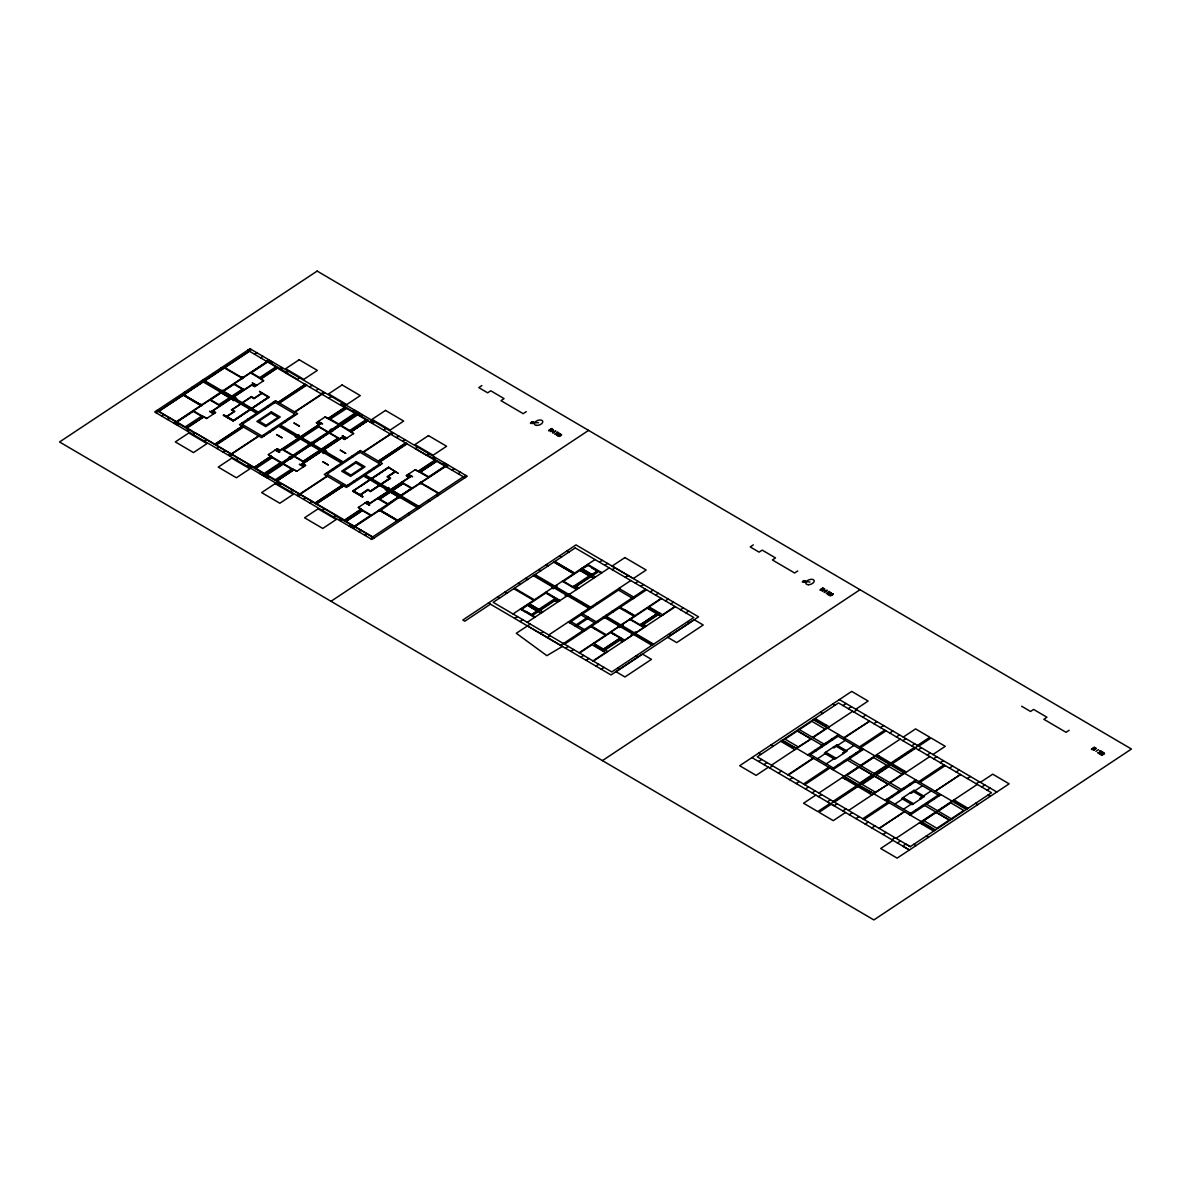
<?xml version="1.0" encoding="UTF-8"?>
<svg xmlns="http://www.w3.org/2000/svg" width="1191" height="1191" viewBox="0 0 1191 1191"><rect width="100%" height="100%" fill="white"/><g stroke="black" fill="none" stroke-linecap="round" stroke-linejoin="round"><path stroke-width="1.5" d="M1102.836 752.399L1102.851 752.31A2.352 1.295 -19.3 0 1 1102.107 753.203L1101.913 753.367M1104.459 753.352L1104.474 753.263A2.382 1.295 -19.3 0 1 1103.729 754.156L1103.625 754.26M1095.869 751.402L1098.534 749.645M556.733 433.509C556.331 430.323 560.529 434.253 557.388 432.303L557.046 433.539M828.177 592.82C827.76 589.649 831.958 593.565 828.832 591.629L828.474 592.895M1099.606 752.146C1099.189 748.975 1103.387 752.891 1100.261 750.94L1099.903 752.206M556.926 433.852L554.798 434.164L556.465 434.03M828.37 593.148L826.226 593.49L827.909 593.356M1099.799 752.459L1097.67 752.801L1099.338 752.682M556.778 434.909L556.793 434.879A1.816 0.997 -19.3 0 1 557.18 434.462M559.636 433.852L559.621 433.881A1.786 0.983 -19.3 0 1 559.234 434.298M561.244 434.834L561.259 434.804A1.786 0.983 -19.3 0 1 560.872 435.251M828.207 594.235L828.221 594.205A1.816 0.997 -19.3 0 1 828.608 593.788M831.065 593.207L831.08 593.178A1.786 0.983 -19.3 0 1 830.678 593.609M832.688 594.16L832.703 594.13A1.786 0.983 -19.3 0 1 832.301 594.577M1099.635 753.546L1099.65 753.516A1.816 0.997 -19.3 0 1 1100.037 753.099M1102.494 752.518L1102.509 752.489A1.786 0.983 -19.3 0 1 1102.107 752.935M1104.117 753.471L1104.131 753.456A1.786 0.983 -19.3 0 1 1103.729 753.888M802.243 581.997L804.744 582.384L803.478 580.821C809.954 581.58 799.816 579.288 804.55 582.176M1093.725 750.151L1095.556 747.903L1091.968 749.109C1100.514 743.407 1084.882 752.623 1095.035 748.186L1093.278 750.33L1096.39 748.38M558.534 435.34A2.442 1.34 -19.3 0 1 558.892 435.072L558.996 434.998M830.529 594.011L830.856 594.041A3.231 1.772 -19.3 0 1 831.288 593.803M830.216 594.473L830.261 594.443A2.844 1.548 -19.3 0 0 829.636 594.994M1100.067 752.801L1100.231 752.682A2.442 1.34 -19.3 0 0 1099.784 753.025M1101.08 754.305A2.844 1.548 -19.3 0 1 1101.645 753.784L1101.854 753.635M560.753 435.608L560.887 435.519A2.382 1.295 -19.3 0 0 561.631 434.745L560.217 434.328M559.085 434.685L559.264 434.566A2.352 1.295 -19.3 0 0 560.008 433.792L558.698 433.33M828.802 593.371L828.757 593.386A2.442 1.34 -19.3 0 0 828.341 593.714M271.206 456.51L254.502 467.646L271.191 456.6M367.915 420.229L350.72 431.678L353.697 433.509L344.661 439.509L341.623 437.722L339.926 438.839L329.326 432.631L331.336 431.306M557.656 434.105L557.716 434.06A3.186 1.742 -19.3 0 1 558.385 433.688M634.684 597.659L618.918 588.414L620.02 589.069L618.486 590.081L633.136 598.686M1100.529 752.742L1100.588 752.697A3.186 1.742 -19.3 0 1 1101.243 752.325M155.932 412.681L157.659 411.535L156.423 410.806M251.241 349.454L249.514 350.601L248.279 349.871M158.537 411.416L249.381 351.151M249.351 351.271L158.731 411.386L176.61 421.927L200.743 405.997M163.599 414.379L161.753 416.106M254.427 354.129L257.062 352.878M167.529 419.485L170.164 418.235M262.839 356.258L260.993 357.985M266.367 361.126L268.228 359.905L269.285 360.531L267.737 361.558L266.68 360.933M176.313 421.718L200.416 405.803M201.815 404.791L220.141 392.717M223.164 390.633L241.416 378.515M242.89 377.532L267.022 361.617M176.298 422.224L174.749 423.252L173.678 422.626L175.539 421.391L156.929 410.463M202.217 405.014L241.818 378.753M243.232 377.726L267.29 361.766L247.758 350.214M193.18 411.342L176.968 422.09L251.554 465.8M210.569 399.804L221.05 392.836L229.268 397.66M233.972 384.276L223.491 391.229L231.709 396.052M251.361 372.738L267.588 361.975L277.682 367.87L260.933 378.976M176.893 422.686L175.464 424.145M268.526 361.9L270.774 360.918M177.325 425.247L179.558 424.249M272.635 362.004L271.191 363.463M185.171 426.914L201.86 416.001M218.549 404.925L229.744 397.496M231.471 396.35L242.651 388.936L244.066 389.755M275.91 366.873L259.355 377.86L260.755 378.678M259.534 378.157L263.449 380.837M186.689 427.807L203.482 416.761M210.673 411.907L253.415 383.636M260.665 378.827L277.414 367.706M187.002 428.031L203.884 416.91L206.639 418.532L213.814 413.753L209.556 411.252L213.576 413.917L215.675 412.533L212.594 410.716M211.001 412.101L212.668 411.074M212.861 410.88L231.545 398.553M233.213 397.377L251.896 385.05M252.075 384.857L253.743 383.83M212.638 412.994L214.127 412.012M255.202 384.753L253.713 385.735L254.963 386.465L251.807 384.693M188.282 429.37L186.823 430.338L187.895 430.963L189.339 429.996M279.915 368.585L281.359 367.617L282.431 368.242L280.972 369.21M193.299 434.611L195.145 432.899L230.801 453.831L228.94 455.051L230.012 455.677L231.873 454.456L249.604 464.862L246.954 466.113M288.609 371.384L285.959 372.649L297.512 379.423L299.358 377.696M240.582 403.868L231.292 409.942L234.121 411.476L226.528 416.508L223.804 414.915M242.249 402.677L251.465 396.558L254.1 398.226L261.692 393.194L259.415 391.288L269.315 397.094L252.075 408.453M232.096 409.823L240.91 404.062M242.577 402.871L251.331 397.065M250.021 409.406L233.391 420.423L226.96 416.642M251.748 408.26L268.362 397.228M250.423 409.63L233.242 421.033L223.342 415.212L226.558 416.418M204.048 440.923L206.683 439.673M242.13 426.244L214.856 444.332L242.264 426.318M278.203 402.305L305.477 384.217L278.337 402.394M306.161 384.589L278.873 402.707L306.251 384.648M216.107 445.106L243.545 427.078M279.483 403.064L306.891 385.05M218.936 446.863L217.104 448.59M309.764 386.613L312.414 385.363M222.866 451.97L225.516 450.719M318.176 388.742L316.344 390.469M321.63 393.566L323.49 392.345L324.548 392.97L322.701 394.191M231.233 453.95L258.581 435.906M294.594 411.922L321.957 393.849M231.545 454.173L258.909 436.1M294.921 412.116L322.255 394.072M238.051 458.088L236.22 459.8M328.88 397.824L331.515 396.573M342.264 402.886L340.432 404.598M250.899 466.128L249.44 467.08L250.512 467.706L251.956 466.753M251.48 465.845L254.502 467.229L270.982 456.287L281.671 462.644M276.714 450.6L278.203 449.617M319.277 422.373L317.789 423.356L316.553 422.626L319.53 424.443M278.173 451.523L279.796 450.481M280.019 450.302L298.658 437.96L296.961 436.948M300.37 436.799L319.009 424.458M319.248 424.279L320.87 423.222M328.031 418.443L345.36 406.994M278.456 451.702L281.999 449.349L292.599 455.558L290.455 456.808M299.045 438.184L282.371 449.096L292.956 455.319L308.841 444.779M300.653 436.963L317.223 425.976L327.808 432.199L311.789 442.65M321.242 423.445L317.58 425.738L328.18 431.946L330.175 430.621M272.486 457.18L268.466 454.515M255.961 468.465L272.516 457.463M283.86 449.856L300.445 439.003M302.052 437.782L318.637 426.929M346.7 408.409L330.011 419.336L328.597 418.503M261.082 472.098L259.638 473.556M352.7 411.312L354.948 410.329M261.499 474.643L263.732 473.661M356.809 411.416L355.365 412.875M264.03 473.839L262.586 474.807L264.804 476.102L266.263 475.135M355.662 413.054L357.121 412.086L359.34 413.381L357.896 414.349M264.596 474.137L289.115 457.865M331.53 429.564L356.198 413.366M263.315 475.715L358.61 412.473M265.757 474.807L290.262 458.55L283.086 463.478L296.648 471.353L305.685 465.368L302.648 463.582M310.002 445.449L294.117 455.989L304.702 462.212L321.272 451.225L311.208 445.315M313.084 443.409L328.969 432.869L339.554 439.092L322.999 450.079M332.81 430.323L357.36 414.036M293.79 456.376L291.869 457.642L293.745 456.242L304.345 462.45L300.787 464.803M294.341 456.004L310.122 445.538M313.218 443.484L328.999 433.018M329.565 432.646L331.47 431.38M332.944 430.398L340.254 425.544L353.459 433.673M266.561 475.313L265.117 476.772M358.193 414.528L360.426 413.545M266.978 477.859L269.226 476.876M362.287 414.632L360.858 416.091M275.225 479.779L291.914 468.852M319.798 450.362L303.333 461.274L319.873 450.406M321.481 449.186L337.946 438.258M365.965 419.723L349.41 430.725L350.809 431.544L367.334 420.527L357.642 414.84L341.415 425.589L349.633 430.413M321.6 449.26L338.065 438.333M292.361 468.926L296.887 471.189M300.683 464.743L304.137 462.45M304.688 462.078L321.153 451.151M322.88 450.004L339.346 439.092M339.911 438.72L343.365 436.427M343.47 436.487L341.862 437.559L344.914 439.345M301.055 464.966L302.678 463.909M302.916 463.731L321.555 451.389L323.237 452.386M323.267 450.228L341.906 437.886M342.13 437.707L343.752 436.665M302.648 465.815L304.137 464.832M345.211 437.588L343.723 438.571L344.973 439.3M278.337 482.236L276.878 483.189L277.95 483.814L279.394 482.861M369.567 421.703L371.413 420.483L372.485 421.108L370.639 422.329M372.321 423.326L374.971 422.076M279.662 485.303L281.493 483.591L299.224 493.997L297.378 495.218L298.435 495.843L300.296 494.622L335.951 515.554L333.316 516.805M290.41 491.615L293.046 490.364M385.72 428.388L383.874 430.1M390.053 433.732L391.913 432.512L392.985 433.137L391.124 434.358M299.67 494.116L327.004 476.072M363.017 452.089L390.38 434.015M299.968 494.339L327.331 476.266M363.344 452.282L390.693 434.239M305.581 497.719L303.75 499.446M396.409 437.469L399.059 436.219M481.879 385.571L478.797 387.611L487.67 392.822L490.752 390.782L504.076 398.598L500.994 400.652L523.191 413.679L526.273 411.624M309.511 502.825L312.161 501.575M404.821 439.598L402.99 441.325M342.308 485.05L315.034 503.138L342.442 485.124M378.381 461.111L405.655 443.022M378.515 461.185L405.818 443.082M315.675 503.54L343.053 485.481M379.051 461.498L406.429 443.439M343.589 485.794L316.285 503.912L343.723 485.883M379.661 461.87L406.965 443.752L379.795 461.944M324.414 508.765L322.567 510.492M417.877 447.265L415.242 448.516L426.765 455.304L428.626 453.563M371.503 478.559L388.683 467.155L398.032 473.333M371.577 478.588L388.653 467.259M390.097 478.514L387.015 476.817L395.129 471.517L388.549 467.661L353.399 490.975L359.965 494.831L367.959 489.456L370.863 491.273M398.122 473.274L395.397 471.666L387.804 476.713L390.633 478.246L381.343 484.32M367.796 490.067L360.397 494.965L362.511 496.9L352.61 491.094L369.776 479.69L360.709 486.136M387.968 476.683L395.367 471.77M370.624 491.02L379.289 485.273L370.595 491.124M381.016 484.127L389.68 478.38M381.075 484.171L389.829 478.365M379.676 485.511L370.461 491.63L367.825 489.963L360.233 494.994L362.972 496.602M340.954 518.978L339.495 519.946L340.566 520.571L342.011 519.604M432.586 458.193L434.03 457.225L435.102 457.85L433.643 458.818M366.724 503.436L368.213 502.453M409.287 475.194L407.798 476.177L406.563 475.447M371.324 515.271L360.992 509.212L344.244 520.318L354.337 526.214L370.565 515.45L362.347 510.626L346.134 521.39M368.183 504.359L369.85 503.331M370.029 503.123L388.713 490.811M390.38 489.635L409.064 477.308M409.257 477.115L410.925 476.087M418.041 471.279L434.923 460.158M344.512 520.482L361.26 509.361M368.51 504.552L411.252 476.281M435.221 460.381L418.443 471.428L415.287 469.656L406.25 475.656L409.332 477.472M362.392 510.031L358.476 507.351M419.574 472.098L415.049 469.82M346.015 521.316L362.57 510.329M379.274 499.252L390.454 491.838M392.181 490.692L403.377 483.263L401.962 482.444M436.635 461.2L420.066 472.187L418.651 471.368M436.755 461.274L420.527 472.023L428.745 476.847L444.958 466.098L367.736 420.765L350.943 431.886L368.198 420.408L343.589 405.952L345.048 405L340.834 404.33M350.735 524.725L349.291 526.169M442.367 463.939L444.6 462.942M351.151 527.271L353.399 526.288M446.461 464.043L445.032 465.502M354.189 526.63L352.64 527.658L353.697 528.283L355.558 527.062L374.168 537.975M378.634 510.418L354.635 526.422L372.575 536.918M419.738 483.189L378.455 510.314L379.691 511.043L398.762 497.555M421.182 482.191L445.315 466.262L464.996 477.725M427.182 455.022L445.717 465.904L447.176 464.937L448.248 465.562L446.387 466.798M354.903 526.571L379.036 510.656M401.784 495.471L420.11 483.397M421.51 482.385L445.613 466.47M360.933 530.203L359.087 531.93M451.761 469.954L454.396 468.703M364.863 535.31L367.498 534.059M460.173 472.083L458.327 473.81M372.545 537.037L463.388 476.772M370.684 538.734L372.411 537.588L373.646 538.317M465.994 475.507L464.267 476.653L465.502 477.383M330.979 601.291L588.577 430.398M513.023 613.961L595.024 559.562M527.003 605.43L521.405 609.718M529.191 604.031L546.371 592.642M562.956 581.625L580.136 570.236M588.175 565.412L587.684 564.415L601.902 572.767L598.656 571.576L575 587.267L577.68 588.83M531.037 605.117L529.667 606.011L538.168 610.998L555.557 599.46L554.574 598.894M581.982 571.323L583.337 570.415L591.823 575.402L574.449 586.94L573.466 586.359M514.691 618.412L517.46 616.566M599.49 562.152L602.259 560.321M525.157 611.921L526.005 611.37L531.484 614.586M520.02 621.538L522.789 619.692M604.82 565.278L607.589 563.447M538.555 609.524L555.676 598.165M572.365 587.089L589.5 575.729L579.496 569.864M531.394 614.794L536.977 611.087L527.241 605.043L521.345 608.958L531.484 614.913L537.23 611.102M591.897 574.658L597.48 570.951M591.942 574.806L597.688 570.995L587.535 565.04L581.223 568.717M527.226 622.298L609.241 567.899M530.218 624.054L516.313 633.284L546.848 655.66L562.45 646.43L527.434 625.9M612.293 569.67L615.062 567.824M540.535 633.582L543.319 631.751M625.394 577.367L628.163 575.521M548.768 634.952L630.783 580.538M569.387 622.655L620.02 589.069M547.398 637.617L550.168 635.771M635.413 583.248L638.182 581.402M574.717 625.781L587.982 616.983M575.834 626.436L589.083 617.638M640.743 586.374L643.512 584.528M560.499 645.299L563.269 643.453M563.417 643.557L582.935 630.605M645.448 589.128L584.468 629.577L585.585 630.233L570.936 621.628M564.534 644.197L646.564 589.783M565.487 648.232L568.256 646.385M650.286 591.972L653.055 590.126M594.89 629.056L595.664 628.55M623.414 610.134L624.263 609.569L634.877 615.792M570.817 651.358L573.586 649.512M655.616 595.098L658.385 593.252M579.139 652.772L661.169 598.358M610.909 632.034L618.427 627.047M622.402 624.412L629.92 619.409M579.555 653.025L592.061 644.733L605.862 652.832M593.967 643.497L611.102 632.138M630.113 619.528L647.234 608.169M661.586 598.597L649.08 606.889L662.881 615.003M611.876 633.18L615.628 635.384M596.006 644.688L594.651 645.596L603.137 650.584M649.274 609.36L650.628 608.452L659.114 613.439M665.412 600.86L668.181 599.013M580.806 657.224L583.575 655.378M753.308 544.883L750.226 546.937L759.099 552.148L762.195 550.108L775.505 557.924L772.423 559.964L794.62 573.005L797.717 570.951M670.741 603.986L673.51 602.14M586.136 660.35L588.905 658.504M603.524 649.11L620.645 637.751M639.656 625.126L656.792 613.767M603.643 649.184L619.677 638.54M640.877 624.471L656.911 613.841M602.616 650.926L620.526 639.046M641.726 624.977L659.635 613.097M603.182 651.254L621.092 639.373M642.291 625.305L660.201 613.425M643.75 627.538L636.232 632.525L634.074 632.689L622.149 625.692M592.984 660.901L605.475 652.608M662.494 614.779L674.999 606.487M624.739 640.148L632.257 635.16L631.245 634.565L632.406 633.806L620.481 626.808M593.356 661.124L675.371 606.695M680.537 609.732L683.321 607.886M595.932 666.097L598.701 664.265M685.867 612.859L688.636 611.013M601.261 669.223L604.031 667.392M602.423 760.602L860.021 589.709M799.533 729.502L811.875 721.314L824.961 728.996M758.622 761.496L761.704 759.456M842.945 705.548L846.027 703.509M763.952 764.622L767.034 762.582M848.275 708.675L851.357 706.635M792.432 748.171L794.159 747.025M825.065 726.525L826.792 725.379M796.198 748.216L811.175 738.852L771.47 765.188M812.575 737.363L827.105 727.716M768.389 767.227L756.121 775.371L739.685 765.724L851.699 691.405L868.135 701.052L855.808 709.24M813.021 737.616L852.711 711.28M769.49 767.882L772.572 765.828M853.828 711.935L856.91 709.881M778.378 773.093L781.46 771.039M862.701 717.146L865.783 715.091M807.826 754.93L838.553 734.549M810.476 754.558L838.122 736.232L837.005 735.576L862.09 750.3M787.891 774.82L813.155 758.057M843.883 737.676L869.579 721.18L844.33 737.944M788.338 775.088L813.602 758.325M836.678 744.956L824.351 753.129L834.787 759.263L847.114 751.074L836.678 744.956L837.556 745.462L845.193 740.385M817.562 758.712L825.214 753.65M789.514 779.629L792.596 777.574M873.837 723.681L876.918 721.627M796.169 783.544L799.25 781.49M880.491 727.582L883.573 725.542M826.271 763.833L833.923 758.756M846.25 750.568L853.902 745.492M803.508 783.991L828.772 767.227M859.5 746.846L884.764 730.083M804.774 784.72L830.038 767.972M860.751 747.591L886.015 730.827M831.809 769.014L860.989 749.645M832.911 769.654L863.639 749.273M805.429 788.963L808.51 786.923M889.766 733.031L892.848 730.976M812.098 792.878L815.18 790.839M896.421 736.931L899.503 734.892M815.835 795.082L803.568 803.225L817.77 811.562L830.053 803.419M818.917 793.027L858.622 766.691M860.468 765.471L900.173 739.135M903.254 737.08L915.581 728.907L929.799 737.244L917.457 745.432M844.538 776.592L859.068 766.959M860.914 765.724L875.445 756.091M861.197 765.694L873.539 757.506L886.625 765.188L874.283 773.376M818.47 796.63L821.552 794.576M844.851 778.929L846.578 777.783M877.484 757.297L879.211 756.151M902.793 740.683L905.889 738.628M827.358 801.841L830.44 799.786M911.681 745.894L914.762 743.839M833.134 801.379L914.375 747.472L915.641 748.216L875.936 774.552M751.953 757.58L830.678 803.791L918.097 745.804M834.4 802.109L874.09 775.773M918.723 746.162L931.064 737.988L945.267 746.325L932.94 754.513M876.665 774.775L889.007 766.587L902.093 774.269M837.094 803.702L834.013 805.741L830.678 803.791M918.335 749.794L921.417 747.754M842.886 810.952L845.967 808.912M927.223 755.005L930.305 752.965M869.564 793.444L871.291 792.298L921.313 821.552M902.197 771.798L903.924 770.651M873.331 793.489L888.307 784.125L848.602 810.461M889.707 782.636L904.237 772.989M845.521 812.5L833.253 820.644L819.036 812.307L831.318 804.163L909.403 849.987L902.733 846.086L905.815 844.047L910.266 846.652L991.508 792.744L838.509 702.943L757.268 756.836L910.266 846.652M890.153 782.889L929.843 756.553M849.257 814.704L852.354 812.649M933.595 758.756L936.677 756.702M855.927 818.604L859.009 816.564M940.25 762.657L943.346 760.617M885.136 800.307L915.849 779.926M887.786 799.935L915.417 781.594M862.76 818.753L888.024 802.005M918.737 781.624L944.001 764.86M864.011 819.497L889.275 802.734M920.003 782.353L945.252 765.605M913.988 790.318L901.647 798.506L912.083 804.64L924.424 796.451L913.988 790.318L914.852 790.839L922.504 785.762M894.873 804.089L902.525 799.012M865.187 824.038L868.269 821.998M949.525 768.106L952.606 766.051M871.842 827.953L874.938 825.899M956.179 772.006L959.261 769.967M903.567 809.195L911.219 804.133M931.213 790.869L923.561 795.945L924.424 796.451M938.3 795.022L909.12 814.376L910.222 815.031L940.95 794.65M882.993 834.489L886.074 832.449M967.315 778.542L970.397 776.502M891.865 839.7L894.947 837.66M976.188 783.752L979.285 781.713M892.967 840.355L880.7 848.498L897.136 858.13L1009.149 783.827L992.713 774.18L980.387 782.353M896.049 838.3L935.754 811.964M937.6 810.743L977.305 784.407M921.67 821.864L936.186 812.232M938.046 810.997L952.577 801.364M938.329 810.967L950.671 802.779L963.757 810.461L951.415 818.649M921.983 824.202L923.71 823.055M954.616 802.57L956.343 801.424M897.404 842.96L900.5 840.906M981.741 787.013L984.823 784.958M1069.146 730.277L1066.064 732.316L1043.867 719.29L1046.949 717.235L1033.624 709.419L1030.543 711.474L1021.655 706.248M987.071 790.139L990.153 788.1M345.643 407.173L328.388 418.577L325.277 416.835L316.24 422.82L319.277 424.606M276.714 480.643L293.537 469.611M558.758 434.909L558.624 434.998A3.126 1.712 -19.3 0 1 558.177 435.236A2.025 1.102 -19.3 0 1 557.775 435.415L556.465 435.251M559.234 434.834L559.413 434.715A3.231 1.772 -19.3 0 1 559.859 434.477M560.425 435.832L560.246 435.951A3.097 1.697 -19.3 0 1 559.8 436.189A2.605 1.429 -19.3 0 1 559.398 436.368L558.103 436.219M829.055 593.192L829.234 593.088A3.245 1.772 -19.3 0 1 829.665 592.85M830.187 594.235L830.053 594.324A3.126 1.712 -19.3 0 1 829.606 594.562A2.025 1.102 -19.3 0 1 829.204 594.726L827.909 594.592M830.678 594.145L830.291 594.398A2.442 1.34 -19.3 0 0 829.963 594.666M831.809 595.187L831.72 595.247A3.097 1.697 -19.3 0 1 831.229 595.515A2.605 1.429 -19.3 0 1 830.827 595.679L829.502 595.485M1101.63 753.546L1101.526 753.605A3.126 1.712 -19.3 0 1 1101.05 753.873M1102.107 753.471L1102.285 753.352A3.231 1.772 -19.3 0 1 1102.732 753.129M1100.96 754.871L1102.151 755.034A2.605 1.429 -19.3 0 0 1102.672 754.826A3.097 1.697 -19.3 0 0 1103.104 754.588L1103.283 754.484M558.609 433.569L559.591 433.539M560.232 434.521L561.214 434.492M830.053 592.895L831.02 592.85M1101.481 752.206L1102.464 752.176M1103.104 753.159L1104.087 753.129M830.023 592.701L831.422 593.014A2.352 1.295 -19.3 0 1 830.678 593.877M831.646 593.654L833.03 593.818M1101.467 752.012L1102.836 752.191M557.701 435.221L556.882 435.266M559.338 436.174L558.505 436.219M829.144 594.547L828.311 594.592M830.678 595.53L829.874 595.5M1100.573 753.873L1100.454 753.903A1.95 1.072 -19.3 0 0 1101.005 753.665M1102.196 754.826L1101.333 754.841M1100.588 754.067L1099.338 753.918M534.595 422.701L538.555 422.701M806.233 581.699L809.984 582.012M833.015 747.382L833.894 747.903L836.305 746.31L844.97 751.402L842.558 752.995L843.451 753.516M910.326 792.759L911.204 793.28L913.616 791.687L922.281 796.764L919.869 798.372L920.762 798.893M267.841 361.498L286.376 372.381M322.032 393.298L323.103 393.923M390.454 433.464L391.526 434.09M369.88 421.495L370.937 422.12M445.628 465.964L446.699 466.589M345.211 407.545L354.903 413.232L338.691 423.996L330.473 419.172M277.414 368.138L344.512 407.516M839.372 699.593L996.807 792M832.732 704L834.951 705.31M987.949 795.112L990.168 796.407M687.698 621.553L689.693 622.729M566.901 550.957L568.896 552.118M587.907 565.591L582.235 568.792L591.942 574.479M591.674 567.794L597.153 571.025M251.048 372.545L261.171 378.485M250.542 372.887L263.747 380.644L254.651 386.673L251.569 384.857M338.839 424.711L325.039 416.999M419.515 472.142L428.492 477.338M581.789 568.851L592.91 575.387M559.502 555.855L561.497 557.031M592.761 575.491L595.426 577.054M658.385 614.645L661.05 616.209M646.787 607.901L657.76 614.348M591.034 576.638L593.699 578.201M579.883 570.415L589.083 575.819M820.391 712.188L822.609 713.483M975.623 803.285L977.841 804.595M256.75 385.288L252.239 382.951L256.497 385.452M318.339 421.435L322.597 423.936L318.027 421.644M346.76 438.109L342.249 435.772L346.507 438.273M408.349 474.271L412.607 476.772L408.037 474.465M224.742 367.572L241.773 377.458M421.688 483.174L438.705 493.044M554.798 561.482L574.598 573.109M224.295 367.885L241.311 377.755M421.227 483.486L438.258 493.372M554.649 561.586L574.449 573.213L573.675 573.72L553.875 562.092M554.023 562.003L573.824 573.615M406.503 475.492L409.585 477.308M222.866 368.748L220.692 368.168M436.874 494.354L437.931 495.679M815.061 718.501L829.264 726.838M876.725 754.692L890.928 763.029M892.193 763.773L906.396 772.11M953.857 799.965L968.06 808.302M669.506 633.627L671.501 634.803M813.944 719.23L825.676 726.123M878.095 756.88L889.826 763.759M891.076 764.503L902.808 771.381M955.227 802.153L966.958 809.031M273.126 402.335L274.243 402.99M294.132 414.676L295.249 415.317M357.94 452.118L359.057 452.774M378.946 464.445L380.063 465.1M813.334 719.647L827.537 727.984M874.998 755.838L889.201 764.175M890.466 764.92L904.669 773.257M966.333 809.448L904.594 773.316M827.462 728.043L874.909 755.898M620.198 607.276L634.803 615.851M546.237 564.653L548.247 565.829M619.424 607.782L634.103 616.313M914.316 780.954L939.401 795.677M234.151 383.755L244.274 389.695M402.126 482.34L412.116 488.206M643.557 624.471L646.222 626.049M233.644 384.083L243.783 390.023M576.265 586.434L578.93 587.997M640.758 624.412L644.971 626.883M212.683 373.483L213.74 374.793M429.906 500.994L427.748 500.414M630.575 619.216L640.133 624.813M267.275 406.22L268.377 406.875M288.282 418.562L289.383 419.202M352.089 456.004L353.191 456.659M373.096 468.346L374.197 468.986M251.063 396.901L253.966 398.732L261.96 393.358L268.526 397.213L240.939 415.838M629.652 619.26L643.869 627.597M563.477 581.282L572.871 586.761M856.016 752.95L857.118 753.605M909.328 784.259L910.445 784.899M562.316 581.253L576.578 589.56M831.407 739.283L832.524 739.939M932.702 798.729L933.818 799.384M612.219 611.177L613.335 611.832M597.316 602.735L598.433 603.39M538.838 569.566L540.833 570.742M263.539 408.707L264.655 409.362M284.545 421.033L285.661 421.688M348.353 458.49L349.469 459.13M369.359 470.817L370.475 471.472M849.838 757.044L850.955 757.699M903.165 788.338L904.282 788.993M825.244 743.378L826.36 744.033M926.538 802.823L927.64 803.478M556.003 585.436L557.165 586.121L553.205 588.756L552.043 588.071M570.221 593.788L567.899 593.862L556.018 586.895M622.134 624.248L623.31 624.933L619.335 627.568L618.174 626.883M635.22 631.93L636.351 632.6M591.495 606.606L592.597 607.261M223.566 390.871L222.494 390.246L219.412 392.286L220.484 392.911M401.516 495.322L402.513 495.903L399.432 497.942L398.434 497.362M605.906 615.375L607.008 616.015M798.804 729.279L824.112 744.122M849.198 758.861L874.685 773.808M875.311 774.18L901.423 789.499M926.509 804.238L951.817 819.08M204.897 380.763L221.809 390.693M222.881 391.318L234.955 398.404M236.026 399.03L258.358 412.146M280.481 425.113L297.616 435.177M298.688 435.802L310.717 442.873M312.935 444.169L324.964 451.24M326.036 451.865L343.172 461.929M365.295 474.896L387.626 488.012M388.698 488.638L400.772 495.724M401.843 496.349L418.756 506.279M535.057 574.583L554.887 586.18M569.075 594.547L590.647 607.172M606.413 616.417L620.987 625.007M635.22 633.344L653.68 644.167M202.351 380.346L257.554 412.667M279.677 425.649L342.368 462.45M364.491 475.432L386.822 488.548M419.574 507.842L387.894 489.173L417.833 506.904M534.283 575.089L589.843 607.708M605.609 616.953L652.876 644.703M202.559 380.539L203.601 381.165M203.974 381.373L257.435 412.756M279.557 425.738L342.249 462.54M364.372 475.522L386.703 488.623M418.19 507.113L419.232 507.723M534.163 575.179L553.964 586.806M568.167 595.143L589.709 607.782M605.475 617.042L620.094 625.617M634.297 633.954L652.757 644.778M203.17 381.909L220.097 391.839M221.154 392.464L233.228 399.551M234.299 400.176L256.631 413.292M278.754 426.259L295.889 436.323M298.926 438.109L308.99 444.02M324.309 453.012L341.445 463.061M363.568 476.043L385.899 489.159M386.971 489.784L399.045 496.87M400.116 497.496L417.029 507.426M533.389 575.685L553.19 587.312M554.351 587.997L566.231 594.964L565.085 595.738L566.246 596.423M567.392 595.649L588.935 608.303M604.7 617.548L619.32 626.124M633.523 634.461L651.983 645.299M796.958 730.5L822.266 745.358M847.352 760.081L872.824 775.043M873.465 775.401L899.562 790.735M924.663 805.458L949.956 820.316M810.446 738.628L797.36 730.946L785.018 739.135L798.104 746.817M887.578 783.901L874.492 776.219L862.15 784.407L875.236 792.089M588.309 608.72L589.411 609.375M602.959 617.325L604.075 617.965M821.12 746.117L822.222 746.772M922.415 805.563L923.531 806.203M844.493 760.587L845.61 761.243M897.82 791.896L898.922 792.536M825.735 752.221L836.171 758.339M903.046 797.583L913.482 803.717M251.45 416.716L252.566 417.371M272.456 429.058L273.573 429.698M336.264 466.5L337.381 467.155M357.27 478.827L358.387 479.482M525.588 578.364L527.583 579.526M581.982 612.918L583.099 613.559M596.646 621.508L597.748 622.164M545.731 592.269L559.934 600.606M582.652 613.856L596.2 621.806M814.942 750.211L816.058 750.866M916.251 809.657L917.368 810.297M547.369 593.297L559.889 600.636M545.82 593.014L555.17 598.507M838.33 764.682L839.432 765.337M891.657 795.99L892.759 796.63M558.787 601.366L556.123 599.802L532.466 615.494L535.131 617.057M194.461 387.596L192.287 387.015M231.828 409.674L234.91 411.371L226.796 416.671L233.376 420.527L235.208 419.649M610.655 631.87L624.858 640.222M247.728 419.202L248.83 419.842M268.734 431.529L269.836 432.184M332.542 468.986L333.644 469.626M353.548 481.313L354.65 481.953M408.245 513.351L409.287 514.676M581.104 614.884L594.651 622.833M610.626 632.451L620.183 638.048M240.761 416.046L235.52 419.515M619.558 638.465L623.756 640.937M554.872 600.636L557.537 602.199M210.256 399.61L220.38 405.55M619.841 640.207L622.506 641.77M209.75 399.938L219.963 405.744M377.711 498.538L387.7 504.403M809.374 753.903L833.358 767.987M886.67 799.28L910.653 813.364M518.189 583.262L520.184 584.439M591.674 626.198L606.279 634.773M590.9 626.719L605.504 635.294M844.181 776.279L782.442 740.147M241.862 423.088L242.979 423.743M262.869 435.415L263.985 436.07M326.676 472.872L327.793 473.512M347.683 485.199L348.799 485.854M844.091 776.338L858.309 784.675M859.574 785.42L871.291 792.298L858.949 785.822M921.224 821.596L935.441 829.948M354.978 489.933L352.759 491.064L362.6 496.841M781.817 740.549L793.548 747.427M845.967 778.199L857.684 785.077M923.099 823.472L934.816 830.35M636.054 655.809L638.063 656.985M780.715 741.293L794.918 749.63M842.365 777.485L856.582 785.822M857.848 786.566L872.05 794.903M919.497 822.743L933.714 831.095M353.563 490.96L359.995 494.741M223.432 415.153L233.272 420.929M184.263 392.33L185.32 393.655M401.278 519.991L399.104 519.41M280.302 450.466L277.265 448.679L268.228 454.679L270.982 456.287L254.234 467.482L264.283 473.348L280.51 462.599L272.292 457.776M370.356 503.331L367.275 501.515L358.238 507.515L360.992 509.123M212.34 410.88L215.422 412.696M276.952 448.888L280.064 450.63M302.395 463.746L305.432 465.532M366.962 501.724L370.118 503.495M514.572 588.175L534.372 599.802L533.598 600.309L513.797 588.696M183.771 394.772L200.698 404.702L183.667 394.816M380.718 510.373L397.63 520.303M380.614 510.433L397.556 520.363M200.237 405.014L183.295 395.07L200.133 405.074M380.257 510.671L397.184 520.616L380.152 510.731M275.419 449.915L279.677 452.416L275.166 450.079M303.899 466.544L299.328 464.252L303.586 466.753M365.429 502.736L369.686 505.237L365.175 502.9M568.286 622L584.052 631.26M770.934 745L773.153 746.295M926.166 836.097L928.385 837.407M529.459 603.867L538.66 609.271M528.551 603.658L538.66 609.464M540.089 610.432L542.754 611.995M593.52 643.229L604.492 649.676M605.013 650.048L607.678 651.611M504.924 592.061L506.919 593.237M526.824 604.805L541.042 613.142M206.877 418.369L202.41 416.046M193.359 410.821L203.75 416.91M192.853 411.148L202.976 417.088M291.453 469.016L283.235 464.192L267.022 474.956L344.512 520.05M520.348 609.092L534.565 617.444M497.525 596.974L499.52 598.15M617.861 667.883L619.871 669.059M758.607 753.174L760.826 754.484M913.825 844.285L916.043 845.58M175.226 421.599L194.743 433.167M230.399 454.099L231.471 454.724M249.202 465.13L281.091 483.859M298.822 494.265L299.894 494.89M335.549 515.807L355.246 527.256M1099.665 753.367A2.605 1.429 -19.3 0 1 1100.186 752.891M1101.958 753.829A3.245 1.786 -19.3 0 1 1102.345 753.575M1101.407 753.977A2.442 1.34 -19.3 0 1 1101.749 753.709M828.221 594.056A2.605 1.429 -19.3 0 1 828.757 593.565M833.075 594.056A2.382 1.295 -19.3 0 1 832.301 594.83M831.02 594.175A2.486 1.355 -19.3 0 1 831.824 593.788M830.529 594.503A3.245 1.786 -19.3 0 1 830.916 594.249M558.207 435.668A2.844 1.548 -19.3 0 1 558.773 435.147M556.793 434.73A2.605 1.429 -19.3 0 1 557.328 434.253M557.969 433.911A2.486 1.355 -19.3 0 1 558.773 433.524M556.912 434.387A2.442 1.34 -19.3 0 1 557.269 434.12M553.056 432.229C560.336 427.867 550.733 435.623 553.056 432.229M824.485 591.555C831.78 587.178 822.162 594.949 824.485 591.555M530.501 423.296L533.181 423.475L531.543 422.09C538.421 422.269 527.434 420.959 532.943 423.281L530.501 423.296M552.162 429.549C546.609 435.34 558.385 426.438 550.867 431.514L552.684 429.251L549.096 430.472C557.656 424.77 542.024 433.971 552.162 429.549M823.591 588.875C818.038 594.666 829.829 585.764 822.296 590.825L824.127 588.577L820.539 589.798C829.085 584.081 813.453 593.297 823.591 588.875M488.429 603.003L462.808 620.02L464.818 621.196L490.439 604.179L488.429 603.003L576.012 544.912L698.566 616.849L610.998 674.94L488.429 603.003M317.148 271.072L59.55 441.965L873.852 919.928L1131.45 749.035L317.148 271.072M250.006 348.725L154.696 411.952L371.92 539.463L467.229 476.236L250.006 348.725M204.167 379.482L201.085 381.522L202.128 382.147L205.209 380.093L204.167 379.482M201.16 404.389L199.671 405.372L200.922 406.101L202.396 405.119L201.16 404.389M242.235 377.145L240.746 378.128L241.996 378.857L243.47 377.875L242.235 377.145M235.639 397.958L232.558 399.997L233.615 400.623L236.711 398.583L235.639 397.958M188.818 432.958L175.315 441.921L193.478 452.58L206.981 443.618L188.818 432.958M299.194 359.742L285.676 368.689L303.839 379.348L317.342 370.401L299.194 359.742M275.538 400.742L239.465 424.681L261.573 437.663L297.646 413.724L275.538 400.742M275.106 402.424L242.115 424.309L262.005 435.98L294.996 414.096L275.106 402.424M242.785 426.631L215.497 444.749L242.875 426.691M271.354 411.788L256.869 421.406L265.757 426.616L280.242 416.999L271.354 411.788M271.012 413.128L258.983 421.108L266.099 425.276L278.128 417.297L271.012 413.128M231.754 458.163L218.251 467.11L236.399 477.77L249.902 468.822L231.754 458.163M342.115 384.931L328.612 393.893L346.775 404.553L360.278 395.591L342.115 384.931M276.625 434.611L281.954 437.752L276.625 434.611M294.073 423.043L299.403 426.17L294.073 423.043M298.301 434.73L295.204 436.769L296.276 437.395L299.358 435.355L298.301 434.73M290.053 456.57L288.579 457.552L290.798 458.863L292.271 457.88L290.053 456.57M311.387 442.427L308.305 444.466L310.538 445.762L313.62 443.722L311.387 442.427M331.128 429.326L329.654 430.308L331.872 431.618L333.346 430.636L331.128 429.326M293.894 469.745L277.116 480.881L293.805 469.775M275.151 483.635L261.648 492.598L279.811 503.257L293.314 494.295L275.151 483.635M385.527 410.419L372.024 419.366L390.172 430.025L403.675 421.078L385.527 410.419M325.649 450.779L322.567 452.833L323.624 453.458L326.721 451.419L325.649 450.779M322.895 461.78L328.225 464.907L322.895 461.78M340.343 450.198L345.673 453.324L340.343 450.198M360.352 450.526L324.28 474.465L346.387 487.447L382.46 463.507L360.352 450.526M359.92 452.208L326.93 474.092L346.819 485.764L379.81 463.88L359.92 452.208M356.169 461.572L341.683 471.189L350.571 476.4L365.056 466.783L356.169 461.572M355.826 462.912L343.812 470.892L350.913 475.06L362.942 467.08L355.826 462.912M318.086 508.825L304.583 517.787L322.746 528.447L336.249 519.499L318.086 508.825M428.447 435.608L414.944 444.571L433.107 455.23L446.61 446.268L428.447 435.608M388.311 487.566L385.214 489.605L386.286 490.23L389.368 488.191L388.311 487.566M390.231 492.136L379.735 499.089L387.953 503.912L398.434 496.96L390.231 492.136M403.139 483.576L392.658 490.528L400.876 495.352L411.357 488.384L403.139 483.576M421.004 482.087L419.53 483.07L420.765 483.799L422.254 482.817L421.004 482.087M419.798 506.041L416.716 508.095L417.758 508.706L420.84 506.666L419.798 506.041M575.238 547.92L493.208 602.333L611.772 671.932L693.787 617.519L575.223 547.934M624.918 557.582L612.1 566.082L633.329 578.528L646.147 570.027L624.918 557.582M642.47 654.097L615.955 671.694L624.947 676.964L651.462 659.367L642.47 654.097M694.219 619.737L667.704 637.334L676.696 642.604L703.211 625.007L694.219 619.737M859.009 767.138L846.667 775.326L859.768 783.008L872.11 774.82L859.009 767.138M904.445 811.652L879.181 828.4L904.445 811.652M960.437 774.507L935.173 791.271L960.437 774.507M936.141 812.411L923.799 820.599L936.9 828.281L949.242 820.093L936.141 812.411M808.272 584.721A4.422 2.427 -19.3 0 0 814.212 580.746A4.422 2.427 -19.3 0 0 807.468 580.568A4.422 2.427 -19.3 0 0 808.272 584.721M536.918 425.41A4.422 2.427 -19.3 0 0 542.768 421.376A4.422 2.427 -19.3 0 0 535.98 421.301A4.422 2.427 -19.3 0 0 536.918 425.41"/></g></svg>
